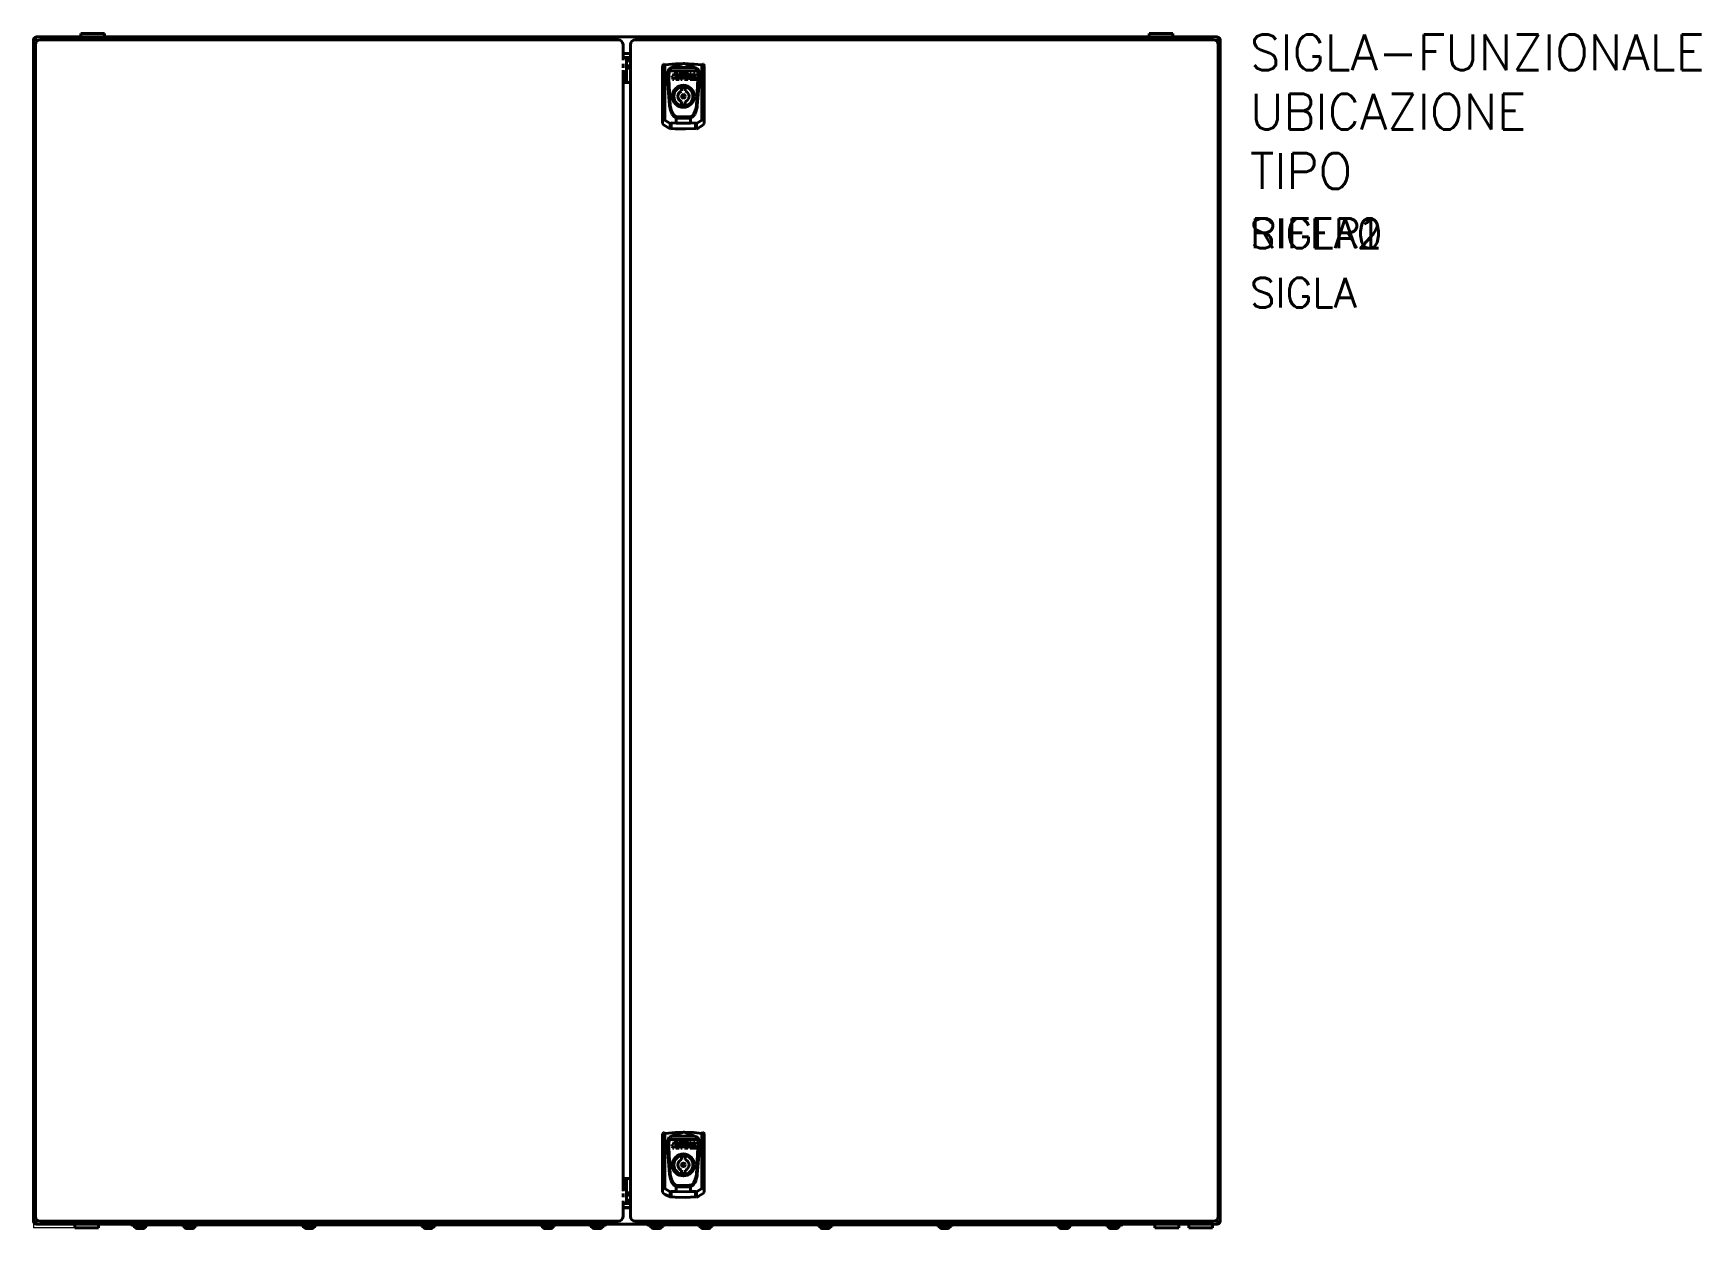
# Model space of a CAD drawing. Extents: x 0 to 141, y 0 to 101.
import ezdxf

# ---------------------------------------------------------------- set-up
doc = ezdxf.new("R2010")
doc.units = 0
doc.header["$LTSCALE"] = 4
doc.linetypes.add('CONTINUA', pattern=[0])
doc.layers.get('0').update_dxf_attribs({"linetype": 'CONTINUOUS'})
doc.layers.add('AM_0', color=7, linetype='CONTINUOUS', lineweight=50)
doc.styles.get("Standard").update_dxf_attribs({"font": 'romans.shx'})

# ---------------------------------------------------------------- blocks, each defined once
blk = doc.blocks.new('5_0000_00168553_1__1_0_in_1110_000_1__0')
at = {"layer": 'AM_0'}
for p, q in [((-460, 503), (-440, 503)), ((-460, 503), (-460, 500)), ((-440, 500), (-440, 503))]:
    blk.add_line(p, q, dxfattribs=at)
blk = doc.blocks.new('6_0000_00168553_1__2_0_in_1110_000_1__0')
at = {"layer": 'AM_0'}
for p, q in [((440, 503), (460, 503)), ((440, 503), (440, 500)), ((460, 500), (460, 503))]:
    blk.add_line(p, q, dxfattribs=at)
blk = doc.blocks.new('7_0000_00168553_1__3_0_in_1110_000_1__0')
at = {"layer": 'AM_0'}
for p, q in [((-465, -500), (-465, -503)), ((-445, -503), (-465, -503)), ((-445, -503), (-445, -500))]:
    blk.add_line(p, q, dxfattribs=at)
blk = doc.blocks.new('8_0000_00168553_1__4_0_in_1110_000_1__0')
at = {"layer": 'AM_0'}
for p, q in [((445, -500), (445, -503)), ((465, -503), (445, -503)), ((465, -503), (465, -500))]:
    blk.add_line(p, q, dxfattribs=at)
blk = doc.blocks.new('9_0000_00168553_1__5_0_in_1110_000_1__0')
at = {"layer": 'AM_0'}
for p, q in [((473.5, -500), (473.5, -503)), ((493.5, -503), (473.5, -503)), ((493.5, -503), (493.5, -500))]:
    blk.add_line(p, q, dxfattribs=at)
blk = doc.blocks.new('11_0000_00082819_P2_1_0_in_1110_000_1__0')
at = {"layer": 'AM_0'}
for p, q in [((362.8, -500.5), (362.8, -501.9)), ((362.8, -501.9), (374.2, -501.9)), ((366.2, -503.7), (370.8, -503.7)), ((374.2, -501.9), (374.2, -500.5))]:
    blk.add_line(p, q, dxfattribs=at)
for centre, start, end in [((366.8, -500.8), 202.0861, 257.4219), ((370.2, -500.8), 282.5781, 337.9139)]:
    blk.add_arc(centre, 3, start, end, dxfattribs=at)
blk = doc.blocks.new('12_0000_00082819_P2_2_0_in_1110_000_1__0')
at = {"layer": 'AM_0'}
for p, q in [((262.1, -500.5), (262.1, -501.9)), ((262.1, -501.9), (273.6, -501.9)), ((265.5, -503.7), (270.2, -503.7)), ((273.6, -501.9), (273.6, -500.5))]:
    blk.add_line(p, q, dxfattribs=at)
for centre, start, end in [((266.1, -500.8), 202.0861, 257.4219), ((269.5, -500.8), 282.5781, 337.9139)]:
    blk.add_arc(centre, 3, start, end, dxfattribs=at)
blk = doc.blocks.new('13_0000_00082819_P2_3_0_in_1110_000_1__0')
at = {"layer": 'AM_0'}
for p, q in [((161.4, -500.5), (161.4, -501.9)), ((161.4, -501.9), (172.9, -501.9)), ((164.8, -503.7), (169.5, -503.7)), ((172.9, -501.9), (172.9, -500.5))]:
    blk.add_line(p, q, dxfattribs=at)
for centre, start, end in [((165.5, -500.8), 202.0861, 257.4219), ((168.9, -500.8), 282.5781, 337.9139)]:
    blk.add_arc(centre, 3, start, end, dxfattribs=at)
blk = doc.blocks.new('14_0000_00082819_P2_4_0_in_1110_000_1__0')
at = {"layer": 'AM_0'}
for p, q in [((60.8, -500.5), (60.8, -501.9)), ((60.8, -501.9), (72.3, -501.9)), ((64.2, -503.7), (68.8, -503.7)), ((72.3, -501.9), (72.3, -500.5))]:
    blk.add_line(p, q, dxfattribs=at)
for centre, start, end in [((64.8, -500.8), 202.0861, 257.4219), ((68.2, -500.8), 282.5781, 337.9139)]:
    blk.add_arc(centre, 3, start, end, dxfattribs=at)
blk = doc.blocks.new('19_0000_00082819_P2_9_0_in_1110_000_1__0')
at = {"layer": 'AM_0'}
for p, q in [((404.3, -500.5), (404.3, -501.9)), ((404.3, -501.9), (415.8, -501.9)), ((407.7, -503.7), (412.3, -503.7)), ((415.8, -501.9), (415.8, -500.5))]:
    blk.add_line(p, q, dxfattribs=at)
for centre, start, end in [((408.3, -500.8), 202.0861, 257.4219), ((411.7, -500.8), 282.5781, 337.9139)]:
    blk.add_arc(centre, 3, start, end, dxfattribs=at)
blk = doc.blocks.new('20_0000_00082819_P2_10_0_in_1110_000_1__0')
at = {"layer": 'AM_0'}
for p, q in [((19.2, -500.5), (19.2, -501.9)), ((19.2, -501.9), (30.8, -501.9)), ((22.7, -503.7), (27.3, -503.7)), ((30.8, -501.9), (30.8, -500.5))]:
    blk.add_line(p, q, dxfattribs=at)
for centre, start, end in [((23.3, -500.8), 202.0861, 257.4219), ((26.7, -500.8), 282.5781, 337.9139)]:
    blk.add_arc(centre, 3, start, end, dxfattribs=at)
blk = doc.blocks.new('23_1XX2_04_00_2_1__P5_1_0_in_1110_000_1__0')
at = {"layer": 'AM_0'}
for p, q in [((17, -500), (17, -500.5)), ((17, -500.5), (418, -500.5)), ((418, -500), (418, -500.5))]:
    blk.add_line(p, q, dxfattribs=at)
blk = doc.blocks.new('24_0000_00082819_P2_13_0_in_1110_000_1__0')
at = {"layer": 'AM_0'}
for p, q in [((-72.3, -500.5), (-72.3, -501.9)), ((-72.3, -501.9), (-60.8, -501.9)), ((-68.8, -503.7), (-64.2, -503.7)), ((-60.8, -501.9), (-60.8, -500.5))]:
    blk.add_line(p, q, dxfattribs=at)
for centre, start, end in [((-68.2, -500.8), 202.0861, 257.4219), ((-64.8, -500.8), 282.5781, 337.9139)]:
    blk.add_arc(centre, 3, start, end, dxfattribs=at)
blk = doc.blocks.new('25_0000_00082819_P2_14_0_in_1110_000_1__0')
at = {"layer": 'AM_0'}
for p, q in [((-172.9, -500.5), (-172.9, -501.9)), ((-172.9, -501.9), (-161.4, -501.9)), ((-169.5, -503.7), (-164.8, -503.7)), ((-161.4, -501.9), (-161.4, -500.5))]:
    blk.add_line(p, q, dxfattribs=at)
for centre, start, end in [((-168.9, -500.8), 202.0861, 257.4219), ((-165.5, -500.8), 282.5781, 337.9139)]:
    blk.add_arc(centre, 3, start, end, dxfattribs=at)
blk = doc.blocks.new('26_0000_00082819_P2_15_0_in_1110_000_1__0')
at = {"layer": 'AM_0'}
for p, q in [((-273.6, -500.5), (-273.6, -501.9)), ((-273.6, -501.9), (-262.1, -501.9)), ((-270.2, -503.7), (-265.5, -503.7)), ((-262.1, -501.9), (-262.1, -500.5))]:
    blk.add_line(p, q, dxfattribs=at)
for centre, start, end in [((-269.5, -500.8), 202.0861, 257.4219), ((-266.1, -500.8), 282.5781, 337.9139)]:
    blk.add_arc(centre, 3, start, end, dxfattribs=at)
blk = doc.blocks.new('27_0000_00082819_P2_16_0_in_1110_000_1__0')
at = {"layer": 'AM_0'}
for p, q in [((-374.2, -500.5), (-374.2, -501.9)), ((-374.2, -501.9), (-362.8, -501.9)), ((-370.8, -503.7), (-366.2, -503.7)), ((-362.8, -501.9), (-362.8, -500.5))]:
    blk.add_line(p, q, dxfattribs=at)
for centre, start, end in [((-370.2, -500.8), 202.0861, 257.4219), ((-366.8, -500.8), 282.5781, 337.9139)]:
    blk.add_arc(centre, 3, start, end, dxfattribs=at)
blk = doc.blocks.new('32_0000_00082819_P2_21_0_in_1110_000_1__0')
at = {"layer": 'AM_0'}
for p, q in [((-30.8, -500.5), (-30.8, -501.9)), ((-30.8, -501.9), (-19.2, -501.9)), ((-27.3, -503.7), (-22.7, -503.7)), ((-19.2, -501.9), (-19.2, -500.5))]:
    blk.add_line(p, q, dxfattribs=at)
for centre, start, end in [((-26.7, -500.8), 202.0861, 257.4219), ((-23.3, -500.8), 282.5781, 337.9139)]:
    blk.add_arc(centre, 3, start, end, dxfattribs=at)
blk = doc.blocks.new('33_0000_00082819_P2_22_0_in_1110_000_1__0')
at = {"layer": 'AM_0'}
for p, q in [((-415.8, -500.5), (-415.8, -501.9)), ((-415.8, -501.9), (-404.3, -501.9)), ((-412.3, -503.7), (-407.7, -503.7)), ((-404.3, -501.9), (-404.3, -500.5))]:
    blk.add_line(p, q, dxfattribs=at)
for centre, start, end in [((-411.7, -500.8), 202.0861, 257.4219), ((-408.3, -500.8), 282.5781, 337.9139)]:
    blk.add_arc(centre, 3, start, end, dxfattribs=at)
blk = doc.blocks.new('36_1XX2_04_00_2_1__P5_2_0_in_1110_000_1__0')
at = {"layer": 'AM_0'}
for p, q in [((-418, -500), (-418, -500.5)), ((-418, -500.5), (-17, -500.5)), ((-17, -500), (-17, -500.5))]:
    blk.add_line(p, q, dxfattribs=at)
blk = doc.blocks.new('38_1XXX_000_U__1__P12_0_in_1110_000_1__0')
at = {"layer": 'AM_0'}
for p, q in [((3.2, -461.5), (-2.8, -461.5)), ((-2.8, -461.5), (-2.8, -469.9)), ((-0.2, -463.3), (-2.8, -463.3)), ((-0.2, -463.2), (-0.2, -482.1)), ((0.5, -461.9), (0.1, -462.6)), ((-2.8, -469.9), (-3.2, -470.4)), ((-0.2, -470.6), (-3.2, -470.6)), ((-3.2, -477.3), (-3.2, -474)), ((-3.2, -477.3), (-3.2, -477.3)), ((-0.2, -469.3), (-2.8, -469.3)), ((-0.2, -473.6), (3.2, -473.6)), ((3.2, -475.6), (-0.2, -475.6)), ((3.2, -482.6), (-3.2, -482.6)), ((-0.2, -479.8), (3.2, -479.8)), ((3.2, -482.1), (-0.2, -482.1))]:
    blk.add_line(p, q, dxfattribs=at)
blk.add_lwpolyline([(-3.2, -464.9), (-2.9, -464.8), (-2.8, -464.8)], dxfattribs=at)
for centre, start, end in [((0.8, -463.2), 142.4314, 180), ((1.3, -462.5), 90, 142.4314)]:
    blk.add_arc(centre, 1, start, end, dxfattribs=at)
blk = doc.blocks.new('39_1XXX_000_O__1__P12_0_in_1110_000_1__0')
at = {"layer": 'AM_0'}
for p, q in [((-3.2, 482.6), (3.2, 482.6)), ((-0.2, 463.2), (-0.2, 482.1)), ((-0.2, 482.1), (3.2, 482.1)), ((3.2, 479.8), (-0.2, 479.8)), ((-3.2, 474), (-3.2, 477.3)), ((-3.2, 477.3), (-3.2, 477.3)), ((-3.2, 470.6), (-0.2, 470.6)), ((-3.2, 470.4), (-2.8, 469.9)), ((-2.8, 469.9), (-2.8, 461.5)), ((-2.8, 469.3), (-0.2, 469.3)), ((-0.2, 475.6), (3.2, 475.6)), ((3.2, 473.6), (-0.2, 473.6)), ((-2.8, 463.3), (-0.2, 463.3)), ((-2.8, 461.5), (3.2, 461.5)), ((0.1, 462.6), (0.5, 461.9))]:
    blk.add_line(p, q, dxfattribs=at)
blk.add_lwpolyline([(-2.8, 464.8), (-3, 464.9), (-3.2, 464.9)], dxfattribs=at)
for centre, start, end in [((0.8, 463.2), 180, 217.5686), ((1.3, 462.5), 217.5686, 270)]:
    blk.add_arc(centre, 1, start, end, dxfattribs=at)
blk = doc.blocks.new('40_111X_01_02_1__P4_0_in_1110_000_1__0')
at = {"layer": 'AM_0'}
for p, q in [((-498.2, 493.5), (-498.2, -493.5)), ((-7.2, 497.5), (-494.2, 497.5)), ((-3.2, 493.5), (-3.2, 480.4)), ((-3.2, 472.1), (-3.2, -472.1)), ((-3.2, -480.4), (-3.2, -493.5)), ((-7.2, -497.5), (-494.2, -497.5))]:
    blk.add_line(p, q, dxfattribs=at)
for points in [[(-2.8, 463.6), (-2.9, 463.7), (-2.9, 463.8), (-3, 463.9), (-3.1, 464), (-3.1, 464.1), (-3.1, 464.2), (-3.2, 464.3), (-3.2, 464.3)], [(-3.2, -464.3), (-3.1, -464.2), (-3.1, -464.1), (-3.1, -464), (-3, -463.9), (-3, -463.8), (-2.9, -463.7), (-2.8, -463.7), (-2.8, -463.6)]]:
    blk.add_lwpolyline(points, dxfattribs=at)
for centre, start, end in [((-494.2, 493.5), 90, 180), ((-7.2, 493.5), 360, 90), ((-494.2, -493.5), 180, 270), ((-7.2, -493.5), 270, 360)]:
    blk.add_arc(centre, 4, start, end, dxfattribs=at)
blk = doc.blocks.new('46_1XXXD_U_01_05_1__P8_0_in_1110_000_1__0')
at = {"layer": 'AM_0'}
for p, q in [((30.8, -422.8), (30, -424)), ((30, -424), (30, -473)), ((30, -424.8), (30.5, -427.2)), ((30.8, -422.8), (31.3, -422.8)), ((30.8, -429), (30.8, -422.8)), ((31, -468.3), (31, -433.1)), ((32.1, -423.6), (31.3, -422.8)), ((31.3, -468.6), (31.3, -422.8)), ((32.1, -470), (32.1, -423.6)), ((34.1, -433.1), (34.1, -433.9)), ((34.1, -433.9), (34.2, -435.8)), ((35.6, -428.6), (35.4, -433.8)), ((35.4, -433.8), (35.4, -435.7)), ((35.4, -435.7), (36.5, -457.8)), ((35.8, -426.8), (35.5, -427.1)), ((59.8, -428.6), (35.6, -428.6)), ((57.3, -425.7), (38, -425.7)), ((38.2, -432.8), (38.2, -433.9)), ((39.3, -432.8), (38.2, -432.8)), ((38.2, -433.9), (39, -433.9)), ((39, -433.9), (38.5, -435.8)), ((39.9, -430.7), (39.3, -432.8)), ((39.7, -435.8), (40.2, -433.9)), ((41.9, -430.7), (39.9, -430.7)), ((40.2, -433.9), (40.7, -433.9)), ((40.8, -431.8), (40.5, -432.8)), ((40.5, -432.8), (41.3, -432.8)), ((40.7, -433.9), (41.2, -435.8)), ((41.7, -431.8), (40.8, -431.8)), ((42.5, -435.8), (42, -433.7)), ((44.2, -430.7), (42.8, -435.8)), ((44.1, -435.8), (45.5, -430.7)), ((45.5, -430.7), (44.2, -430.7)), ((46.5, -431.8), (45.4, -435.8)), ((45.9, -430.7), (45.6, -431.8)), ((45.6, -431.8), (46.5, -431.8)), ((48.7, -430.7), (45.9, -430.7)), ((46.6, -435.8), (47.7, -431.8)), ((47.7, -431.8), (48.4, -431.8)), ((48.4, -431.8), (48.7, -430.7)), ((49.6, -431.8), (48.5, -435.8)), ((49, -430.7), (48.7, -431.8)), ((48.7, -431.8), (49.6, -431.8)), ((51.9, -430.7), (49, -430.7)), ((49.8, -435.8), (50.8, -431.8)), ((53.3, -430.7), (50, -435.8)), ((50.8, -431.8), (51.6, -431.8)), ((51.4, -435.8), (51.9, -434.9)), ((51.6, -431.8), (51.9, -430.7)), ((51.9, -434.9), (53.4, -434.9)), ((53.3, -432.6), (52.5, -433.8)), ((52.5, -433.8), (53.3, -433.8)), ((54.2, -430.7), (53.3, -430.7)), ((53.3, -433.8), (53.3, -432.6)), ((53.4, -434.9), (53.5, -435.8)), ((54.7, -435.8), (54.2, -430.7)), ((56.2, -430.7), (54.9, -435.8)), ((57.5, -430.7), (56.2, -430.7)), ((56.4, -434.7), (57.5, -430.7)), ((58.3, -434.7), (56.4, -434.7)), ((58.3, -435.8), (58.3, -434.7)), ((58.8, -457.8), (59.9, -435.7)), ((59.8, -427.1), (59.5, -426.8)), ((59.9, -433.8), (59.8, -428.6)), ((59.9, -435.7), (59.9, -433.8)), ((61.1, -435.8), (61.2, -433.9)), ((61.2, -433.9), (61.2, -433.1)), ((64, -422.8), (63.2, -423.6)), ((63.2, -470), (63.2, -423.6)), ((64, -422.8), (64.5, -422.8)), ((64, -468.6), (64, -422.8)), ((64.3, -433.1), (64.3, -468.3)), ((65.3, -424), (64.5, -422.8)), ((64.5, -429), (64.5, -422.8)), ((64.8, -427.2), (65.3, -424.8)), ((65.3, -424), (65.3, -473)), ((34.2, -435.8), (36, -457.8)), ((38.5, -435.8), (39.7, -435.8)), ((41.2, -435.8), (42.5, -435.8)), ((42.8, -435.8), (44.1, -435.8)), ((45.4, -435.8), (46.6, -435.8)), ((46.2, -442.9), (46.2, -445.5)), ((48.5, -435.8), (49.8, -435.8)), ((49.2, -445.5), (49.2, -442.9)), ((50, -435.8), (51.4, -435.8)), ((53.5, -435.8), (54.7, -435.8)), ((54.9, -435.8), (58.3, -435.8)), ((59.3, -457.8), (61.1, -435.8)), ((37.3, -463.1), (38.1, -465.2)), ((37.9, -462.8), (38.9, -464.8)), ((46.2, -454.5), (46.2, -457.1)), ((49.2, -457.1), (49.2, -454.5)), ((56.4, -464.8), (57.4, -462.8)), ((57.2, -465.2), (58.1, -463.1)), ((30, -471.9), (31, -468.3)), ((31, -474), (30, -473)), ((31, -468.3), (31.3, -468.6)), ((32.1, -470), (31.3, -468.6)), ((32.1, -470), (36.6, -472.8)), ((37.4, -472.4), (36.6, -472.8)), ((36.6, -472.8), (36.6, -477.3)), ((36.6, -477.3), (37.4, -477)), ((37.4, -472.4), (37.4, -477)), ((37.4, -472.4), (41.7, -472.5)), ((41.7, -468.3), (41.7, -472.5)), ((42.9, -467.3), (52.4, -467.3)), ((42.9, -468.4), (52.4, -468.4)), ((53.6, -472.5), (53.6, -468.3)), ((53.6, -472.5), (57.9, -472.4)), ((57.9, -472.4), (57.9, -477)), ((58.7, -472.8), (57.9, -472.4)), ((57.9, -477), (58.7, -477.3)), ((58.7, -472.8), (63.2, -470)), ((58.7, -472.8), (58.7, -477.3)), ((64, -468.6), (63.2, -470)), ((64, -468.6), (64.3, -468.3)), ((64.3, -468.3), (65.3, -471.9)), ((65.3, -473), (64.3, -474))]:
    blk.add_line(p, q, dxfattribs=at)
for points in [[(30.8, -429), (30.7, -428.5), (30.7, -427.9), (30.6, -427.5), (30.5, -427.2)], [(30.8, -429), (31, -432), (31, -433.1)], [(32.1, -423.6), (40.9, -422.7), (47.7, -422.5)], [(34.1, -433.1), (34.3, -430.5), (35, -428.1), (35.5, -427.1)], [(35.8, -426.8), (35.7, -427.2), (35.6, -427.6), (35.5, -428), (35.5, -428.5), (35.6, -428.6)], [(38, -425.7), (37.5, -426.1), (36.9, -426.3), (36.4, -426.5), (35.8, -426.8)], [(47.7, -422.5), (38.8, -425.2), (38, -425.7)], [(47.7, -422.5), (56.5, -422.8), (63.2, -423.6)], [(57.3, -425.7), (48.4, -422.5), (47.7, -422.5)], [(59.5, -426.8), (58.6, -426.4), (57.6, -426), (57.5, -425.9), (57.3, -425.7)], [(59.8, -428.6), (59.8, -428.2), (59.7, -427.7), (59.7, -427.3), (59.6, -426.9), (59.5, -426.8)], [(59.8, -427.1), (60.7, -429.2), (61.2, -432.1), (61.2, -433.1)], [(64.3, -433.1), (64.4, -430), (64.5, -429)], [(64.8, -427.2), (64.7, -427.6), (64.6, -428.1), (64.5, -428.6), (64.5, -429)], [(36, -457.8), (36.8, -461.8), (37.3, -463.1)], [(36.5, -457.8), (37.3, -461.3), (37.9, -462.8)], [(57.4, -462.8), (58.5, -459.6), (58.8, -457.8)], [(58.1, -463.1), (59.2, -459.2), (59.3, -457.8)], [(36.6, -477.3), (34.5, -476.2), (32.4, -475), (31, -474)], [(57.9, -477), (49.4, -477.5), (40.8, -477.3), (37.4, -477)], [(38.1, -465.2), (38.4, -465.6), (39.5, -467.1), (41.1, -468.1), (41.7, -468.3)], [(38.9, -464.8), (39.2, -465.3), (40.2, -466.3), (41.5, -467), (42.9, -467.3)], [(41.7, -472.5), (50.2, -472.7), (53.6, -472.5)], [(52.4, -467.3), (53.2, -467.2), (54.6, -466.7), (55.8, -465.7), (56.4, -464.8)], [(53.6, -468.3), (55.2, -467.6), (56.5, -466.3), (57.2, -465.2)], [(64.3, -474), (62.4, -475.3), (60.3, -476.5), (58.7, -477.3)]]:
    blk.add_lwpolyline(points, dxfattribs=at)
for radius in [9.28, 8.05, 1.5]:
    blk.add_circle((47.7, -450), radius, dxfattribs=at)
for centre, radius, start, end in [((41.3, -432), 0.774, 268.1886, 305.0529), ((41.7, -432.2), 0.336, 44.6195, 94.4106), ((41.2, -432), 0.813, 307.898, 348.7547), ((41.9, -432.1), 1.46, 41.8413, 92.8064), ((41.8, -432.1), 0.257, 346.3783, 43.061), ((41.2, -431.6), 2.26, 290.5233, 323.9745), ((41.7, -432), 1.59, 326.9501, 33.0499), ((47.7, -450), 4.7, 108.6115, 251.3885), ((47.7, -450), 7.25, 78.0595, 101.9405), ((47.7, -450), 4.7, 288.6115, 71.3885), ((47.7, -450), 7.25, 258.0595, 281.9405), ((42.9, -462.9), 5.5, 257.1377, 270), ((52.4, -462.9), 5.5, 270, 282.8623)]:
    blk.add_arc(centre, radius, start, end, dxfattribs=at)
blk = doc.blocks.new('47_1XXXD_O_01_05_1__P8_0_in_1110_000_1__0')
at = {"layer": 'AM_0'}
for p, q in [((30.8, 477.2), (30, 476)), ((30, 476), (30, 427)), ((30, 475.2), (30.5, 472.8)), ((30.8, 477.2), (31.3, 477.2)), ((30.8, 471), (30.8, 477.2)), ((31, 431.7), (31, 466.9)), ((32.1, 476.4), (31.3, 477.2)), ((31.3, 431.4), (31.3, 477.2)), ((32.1, 430), (32.1, 476.4)), ((34.1, 466.9), (34.1, 466.1)), ((34.1, 466.1), (34.2, 464.2)), ((34.2, 464.2), (36, 442.2)), ((35.6, 471.4), (35.4, 466.2)), ((35.4, 466.2), (35.4, 464.3)), ((35.4, 464.3), (36.5, 442.2)), ((35.8, 473.2), (35.5, 472.9)), ((59.8, 471.4), (35.6, 471.4)), ((57.3, 474.3), (38, 474.3)), ((39.3, 467.2), (38.2, 467.2)), ((38.2, 467.2), (38.2, 466.1)), ((38.2, 466.1), (39, 466.1)), ((39, 466.1), (38.5, 464.2)), ((38.5, 464.2), (39.7, 464.2)), ((39.9, 469.3), (39.3, 467.2)), ((39.7, 464.2), (40.2, 466.1)), ((41.9, 469.3), (39.9, 469.3)), ((40.2, 466.1), (40.7, 466.1)), ((40.8, 468.2), (40.5, 467.2)), ((40.5, 467.2), (41.3, 467.2)), ((40.7, 466.1), (41.2, 464.2)), ((41.7, 468.2), (40.8, 468.2)), ((41.2, 464.2), (42.5, 464.2)), ((42.5, 464.2), (42, 466.3)), ((44.2, 469.3), (42.8, 464.2)), ((42.8, 464.2), (44.1, 464.2)), ((44.1, 464.2), (45.5, 469.3)), ((45.5, 469.3), (44.2, 469.3)), ((46.5, 468.2), (45.4, 464.2)), ((45.4, 464.2), (46.6, 464.2)), ((45.9, 469.3), (45.6, 468.2)), ((45.6, 468.2), (46.5, 468.2)), ((48.7, 469.3), (45.9, 469.3)), ((46.6, 464.2), (47.7, 468.2)), ((47.7, 468.2), (48.4, 468.2)), ((48.4, 468.2), (48.7, 469.3)), ((49.6, 468.2), (48.5, 464.2)), ((48.5, 464.2), (49.8, 464.2)), ((49, 469.3), (48.7, 468.2)), ((48.7, 468.2), (49.6, 468.2)), ((51.9, 469.3), (49, 469.3)), ((49.8, 464.2), (50.8, 468.2)), ((53.3, 469.3), (50, 464.2)), ((50, 464.2), (51.4, 464.2)), ((50.8, 468.2), (51.6, 468.2)), ((51.4, 464.2), (51.9, 465.1)), ((51.6, 468.2), (51.9, 469.3)), ((51.9, 465.1), (53.4, 465.1)), ((53.3, 467.4), (52.5, 466.2)), ((52.5, 466.2), (53.3, 466.2)), ((54.2, 469.3), (53.3, 469.3)), ((53.3, 466.2), (53.3, 467.4)), ((53.4, 465.1), (53.5, 464.2)), ((53.5, 464.2), (54.7, 464.2)), ((54.7, 464.2), (54.2, 469.3)), ((56.2, 469.3), (54.9, 464.2)), ((54.9, 464.2), (58.3, 464.2)), ((57.5, 469.3), (56.2, 469.3)), ((56.4, 465.3), (57.5, 469.3)), ((58.3, 465.3), (56.4, 465.3)), ((58.3, 464.2), (58.3, 465.3)), ((58.8, 442.2), (59.9, 464.3)), ((59.3, 442.2), (61.1, 464.2)), ((59.8, 472.9), (59.5, 473.2)), ((59.9, 466.2), (59.8, 471.4)), ((59.9, 464.3), (59.9, 466.2)), ((61.1, 464.2), (61.2, 466.1)), ((61.2, 466.1), (61.2, 466.9)), ((64, 477.2), (63.2, 476.4)), ((63.2, 430), (63.2, 476.4)), ((64, 477.2), (64.5, 477.2)), ((64, 431.4), (64, 477.2)), ((64.3, 466.9), (64.3, 431.7)), ((65.3, 476), (64.5, 477.2)), ((64.5, 471), (64.5, 477.2)), ((64.8, 472.8), (65.3, 475.2)), ((65.3, 476), (65.3, 427)), ((46.2, 457.1), (46.2, 454.5)), ((49.2, 454.5), (49.2, 457.1)), ((37.3, 436.9), (38.1, 434.8)), ((37.9, 437.2), (38.9, 435.2)), ((46.2, 445.5), (46.2, 442.9)), ((49.2, 442.9), (49.2, 445.5)), ((56.4, 435.2), (57.4, 437.2)), ((57.2, 434.8), (58.1, 436.9)), ((30, 428.1), (31, 431.7)), ((31, 426), (30, 427)), ((31, 431.7), (31.3, 431.4)), ((32.1, 430), (31.3, 431.4)), ((32.1, 430), (36.6, 427.2)), ((37.4, 427.6), (36.6, 427.2)), ((36.6, 427.2), (36.6, 422.7)), ((36.6, 422.7), (37.4, 423)), ((37.4, 427.6), (37.4, 423)), ((37.4, 427.6), (41.7, 427.5)), ((41.7, 431.7), (41.7, 427.5)), ((42.9, 432.7), (52.4, 432.7)), ((42.9, 431.6), (52.4, 431.6)), ((53.6, 427.5), (53.6, 431.7)), ((53.6, 427.5), (57.9, 427.6)), ((57.9, 427.6), (57.9, 423)), ((58.7, 427.2), (57.9, 427.6)), ((57.9, 423), (58.7, 422.7)), ((58.7, 427.2), (63.2, 430)), ((58.7, 427.2), (58.7, 422.7)), ((64, 431.4), (63.2, 430)), ((64, 431.4), (64.3, 431.7)), ((64.3, 431.7), (65.3, 428.1)), ((65.3, 427), (64.3, 426))]:
    blk.add_line(p, q, dxfattribs=at)
for points in [[(30.8, 471), (30.7, 471.5), (30.7, 472.1), (30.6, 472.5), (30.5, 472.8)], [(30.8, 471), (31, 468), (31, 466.9)], [(32.1, 476.4), (40.9, 477.3), (47.7, 477.5)], [(34.1, 466.9), (34.3, 469.5), (35, 471.9), (35.5, 472.9)], [(35.8, 473.2), (35.7, 472.8), (35.6, 472.4), (35.5, 472), (35.5, 471.5), (35.6, 471.4)], [(38, 474.3), (37.5, 473.9), (36.9, 473.7), (36.4, 473.5), (35.8, 473.2)], [(47.7, 477.5), (38.8, 474.8), (38, 474.3)], [(57.3, 474.3), (48.4, 477.5), (47.7, 477.5)], [(47.7, 477.5), (56.5, 477.2), (63.2, 476.4)], [(59.5, 473.2), (58.6, 473.6), (57.6, 474), (57.5, 474.1), (57.3, 474.3)], [(59.8, 471.4), (59.8, 471.8), (59.7, 472.3), (59.7, 472.7), (59.6, 473.1), (59.5, 473.2)], [(59.8, 472.9), (60.7, 470.8), (61.2, 467.9), (61.2, 466.9)], [(64.3, 466.9), (64.4, 470), (64.5, 471)], [(64.8, 472.8), (64.7, 472.4), (64.6, 471.9), (64.5, 471.4), (64.5, 471)], [(36, 442.2), (36.8, 438.2), (37.3, 436.9)], [(36.5, 442.2), (37.3, 438.7), (37.9, 437.2)], [(57.4, 437.2), (58.5, 440.4), (58.8, 442.2)], [(58.1, 436.9), (59.2, 440.8), (59.3, 442.2)], [(36.6, 422.7), (34.5, 423.8), (32.4, 425), (31, 426)], [(57.9, 423), (49.4, 422.5), (40.8, 422.7), (37.4, 423)], [(38.1, 434.8), (38.4, 434.4), (39.5, 432.9), (41.1, 431.9), (41.7, 431.7)], [(38.9, 435.2), (39.2, 434.7), (40.2, 433.7), (41.5, 433), (42.9, 432.7)], [(41.7, 427.5), (50.2, 427.3), (53.6, 427.5)], [(52.4, 432.7), (53.2, 432.8), (54.6, 433.3), (55.8, 434.3), (56.4, 435.2)], [(53.6, 431.7), (55.2, 432.4), (56.5, 433.7), (57.2, 434.8)], [(64.3, 426), (62.4, 424.7), (60.3, 423.5), (58.7, 422.7)]]:
    blk.add_lwpolyline(points, dxfattribs=at)
for radius in [9.28, 8.05, 1.5]:
    blk.add_circle((47.7, 450), radius, dxfattribs=at)
for centre, radius, start, end in [((41.3, 468), 0.774, 268.1886, 305.0529), ((41.7, 467.8), 0.336, 44.6195, 94.4106), ((41.2, 468), 0.813, 307.898, 348.7547), ((41.9, 467.9), 1.46, 41.8413, 92.8064), ((41.8, 467.9), 0.257, 346.3783, 43.061), ((41.2, 468.4), 2.26, 290.5233, 323.9745), ((41.7, 468), 1.59, 326.9501, 33.0499), ((47.7, 450), 4.7, 108.6115, 251.3885), ((47.7, 450), 7.25, 78.0595, 101.9405), ((47.7, 450), 4.7, 288.6115, 71.3885), ((47.7, 450), 7.25, 258.0595, 281.9405), ((42.9, 437.1), 5.5, 257.1377, 270), ((52.4, 437.1), 5.5, 270, 282.8623)]:
    blk.add_arc(centre, radius, start, end, dxfattribs=at)
blk = doc.blocks.new('48_111X_01_03_1__P3_0_in_1110_000_1__0')
at = {"layer": 'AM_0'}
for p, q in [((3.152, 493.5), (3.152, -493.5)), ((494.152, 497.5), (7.152, 497.5)), ((498.152, 493.5), (498.152, -493.5)), ((494.152, -497.5), (7.152, -497.5))]:
    blk.add_line(p, q, dxfattribs=at)
for centre, start, end in [((7.152, 493.5), 90, 180), ((494.152, 493.5), 360, 90), ((7.152, -493.5), 180, 270), ((494.152, -493.5), 270, 360)]:
    blk.add_arc(centre, 4, start, end, dxfattribs=at)
blk = doc.blocks.new('51_1110_000_1__P1_0_in_1110_000_1__0')
at = {"layer": 'AM_0'}
for p, q in [((-500, 497), (-500, -497)), ((-499.1, 499.1), (-497, 497)), ((497, 500), (-497, 500)), ((497, 497), (499.1, 499.1)), ((500, 497), (500, -497)), ((3.2, 486.1), (-3.2, 486.1)), ((3.2, 486), (-3.2, 486)), ((3.2, -486), (-3.2, -486)), ((3.2, -486.1), (-3.2, -486.1)), ((-497, -497), (-499.1, -499.1)), ((497, -500), (-497, -500)), ((499.1, -499.1), (497, -497))]:
    blk.add_line(p, q, dxfattribs=at)
for points in [[(-499.1, 499.1), (-499.3, 498.9), (-499.5, 498.7), (-499.6, 498.5), (-499.7, 498.3), (-499.8, 498), (-499.9, 497.8), (-500, 497.5), (-500, 497.3), (-500, 497)], [(-497, 500), (-497.3, 500), (-497.5, 500), (-497.8, 499.9), (-498, 499.8), (-498.3, 499.7), (-498.5, 499.6), (-498.7, 499.5), (-498.9, 499.3), (-499.1, 499.1)], [(499.1, 499.1), (498.9, 499.3), (498.7, 499.5), (498.5, 499.6), (498.3, 499.7), (498, 499.8), (497.8, 499.9), (497.5, 500), (497.3, 500), (497, 500)], [(500, 497), (500, 497.3), (500, 497.5), (499.9, 497.8), (499.8, 498), (499.7, 498.3), (499.6, 498.5), (499.5, 498.7), (499.3, 498.9), (499.1, 499.1)], [(-500, -497), (-500, -497.3), (-500, -497.5), (-499.9, -497.8), (-499.8, -498), (-499.7, -498.3), (-499.6, -498.5), (-499.5, -498.7), (-499.3, -498.9), (-499.1, -499.1)], [(-499.1, -499.1), (-498.9, -499.3), (-498.7, -499.5), (-498.5, -499.6), (-498.3, -499.7), (-498, -499.8), (-497.8, -499.9), (-497.5, -500), (-497.3, -500), (-497, -500)], [(497, -500), (497.3, -500), (497.5, -500), (497.8, -499.9), (498, -499.8), (498.3, -499.7), (498.5, -499.6), (498.7, -499.5), (498.9, -499.3), (499.1, -499.1)], [(499.1, -499.1), (499.3, -498.9), (499.5, -498.7), (499.6, -498.5), (499.7, -498.3), (499.8, -498), (499.9, -497.8), (500, -497.5), (500, -497.3), (500, -497)]]:
    blk.add_lwpolyline(points, dxfattribs=at)

msp = doc.modelspace()

# ---------------------------------------------------------------- linework, layer by layer
at = {"linetype": 'CONTINUA'}
for p in [(0, 0.6), (3.5, 0)]:
    msp.add_line(p, (0, 0), dxfattribs=at)

# ---------------------------------------------------------------- block references
at = {"xscale": 0.1, "yscale": 0.1, "zscale": 0.1}
for name in ['51_1110_000_1__P1_0_in_1110_000_1__0', '40_111X_01_02_1__P4_0_in_1110_000_1__0', '5_0000_00168553_1__1_0_in_1110_000_1__0', '48_111X_01_03_1__P3_0_in_1110_000_1__0', '6_0000_00168553_1__2_0_in_1110_000_1__0', '39_1XXX_000_O__1__P12_0_in_1110_000_1__0', '47_1XXXD_O_01_05_1__P8_0_in_1110_000_1__0', '46_1XXXD_U_01_05_1__P8_0_in_1110_000_1__0', '38_1XXX_000_U__1__P12_0_in_1110_000_1__0', '7_0000_00168553_1__3_0_in_1110_000_1__0', '36_1XX2_04_00_2_1__P5_2_0_in_1110_000_1__0', '33_0000_00082819_P2_22_0_in_1110_000_1__0', '27_0000_00082819_P2_16_0_in_1110_000_1__0', '26_0000_00082819_P2_15_0_in_1110_000_1__0', '25_0000_00082819_P2_14_0_in_1110_000_1__0', '24_0000_00082819_P2_13_0_in_1110_000_1__0', '32_0000_00082819_P2_21_0_in_1110_000_1__0', '23_1XX2_04_00_2_1__P5_1_0_in_1110_000_1__0', '20_0000_00082819_P2_10_0_in_1110_000_1__0', '14_0000_00082819_P2_4_0_in_1110_000_1__0', '13_0000_00082819_P2_3_0_in_1110_000_1__0', '12_0000_00082819_P2_2_0_in_1110_000_1__0', '11_0000_00082819_P2_1_0_in_1110_000_1__0', '19_0000_00082819_P2_9_0_in_1110_000_1__0', '8_0000_00168553_1__4_0_in_1110_000_1__0', '9_0000_00168553_1__5_0_in_1110_000_1__0']:
    msp.add_blockref(name, (50, 50.3), dxfattribs=at)

# ---------------------------------------------------------------- texts
at = {"color": 3, "linetype": 'CONTINUA'}
for tag, p, s, height, flags in [('SIGLA-FUNZIONALE', (102.5, 97.5), '', 3, 9), ('UBICAZIONE', (102.5, 92.5), '', 3, 8), ('TIPO', (102.5, 87.5), '', 3, 9), ('SIGLA0', (102.5, 82.5), '', 2.5, 9), ('SIGLA1', (102.5, 82.5), '', 2.5, 9), ('SIGLA2', (102.5, 82.5), '', 2.5, 9), ('RIFER', (102.5, 82.5), 'RIFER ?', 2.5, 8), ('SIGLA', (102.5, 77.5), 'SIGLA ?', 2.5, 8)]:
    msp.add_attdef(tag, p, s, height=height, dxfattribs=dict(at, flags=flags))
at = {"linetype": 'CONTINUA', "flags": 9}
for tag, s in [('TIPOSIG', '3'), ('POSIZIONE', ''), ('P-TABELLA', ''), ('T-TABELLA', ''), ('H-TABELLA', ''), ('CODICE', '1xNNN'), ('NOTE1', ''), ('NOTE2', '')]:
    msp.add_attdef(tag, (0, 0), s, height=0.00000001, dxfattribs=at)
at = {"linetype": 'CONTINUA'}
for tag in ['DEN1', 'DEN1-A', 'DEN1-TRAD-ID']:
    msp.add_attdef(tag, (0, 0), '', height=0.00000001, dxfattribs=at)

doc.saveas('drawing.dxf')
